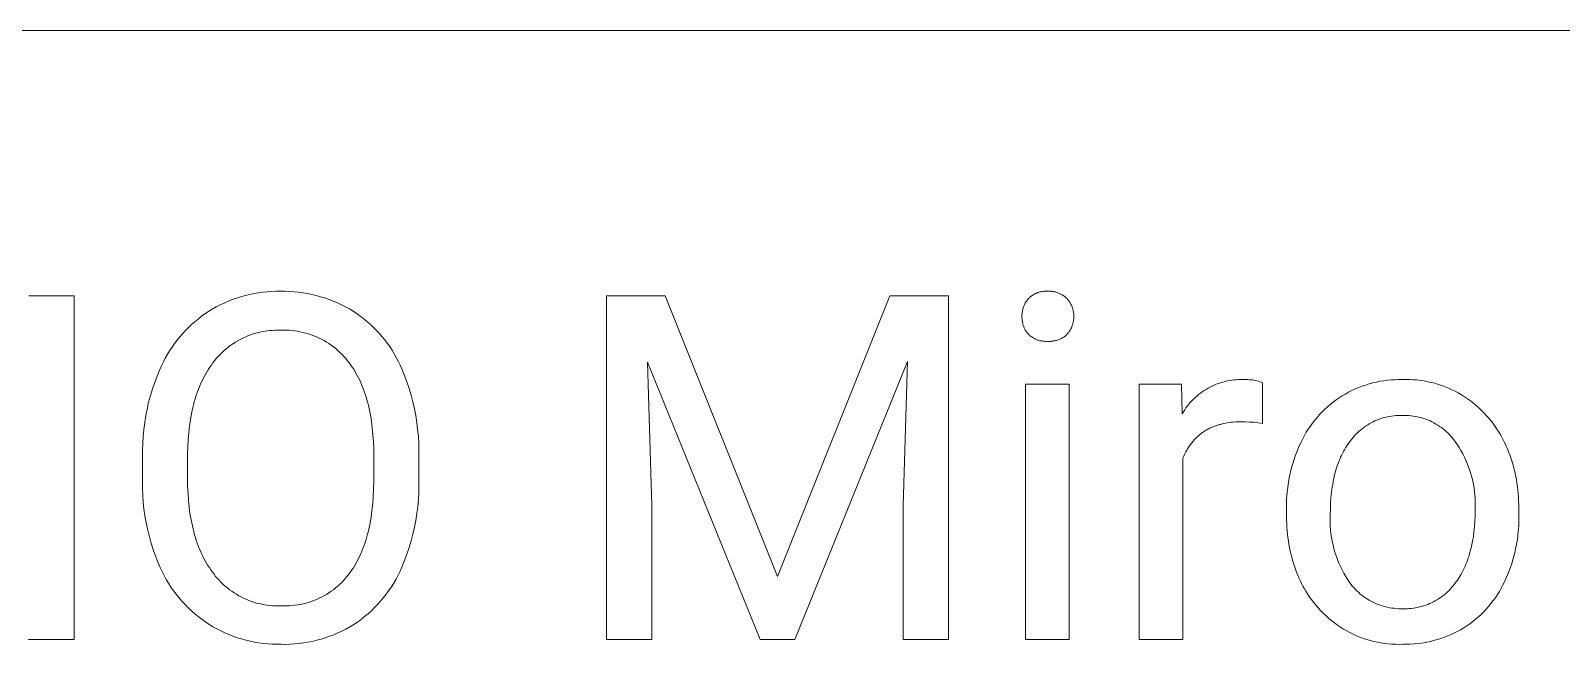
# Model space of a CAD drawing. Header units: millimetres. Extents: x 0 to 4030, y 0 to 2816.
# Drawn here: x 2883.8 to 3053.8, y 382.4 to 450.5 of the extents above; entities that cross this region are included whole.
import ezdxf

# ---------------------------------------------------------------- set-up
doc = ezdxf.new("R2010")
doc.units = ezdxf.units.MM
doc.header["$MEASUREMENT"] = 0
doc.layers.add('Domyślny', color=7, linetype='Continuous', true_color=0x000000)

msp = doc.modelspace()

# ---------------------------------------------------------------- linework, layer by layer
at = {"layer": 'Domyślny', "color": 18, "lineweight": 15, "true_color": 0x000000}
for p, q in [((4026.42, 450.53), (2507.18, 450.53)), ((2910.56, 421.56), (2911.06, 421.58)), ((2911.06, 421.58), (2911.56, 421.58)), ((2911.56, 421.58), (2912.06, 421.58)), ((2912.06, 421.58), (2912.55, 421.56)), ((2996.17, 421.56), (2996.27, 421.57)), ((2996.27, 421.57), (2996.36, 421.58)), ((2996.36, 421.58), (2996.46, 421.59)), ((2996.46, 421.59), (2996.55, 421.59)), ((2996.55, 421.59), (2996.64, 421.59)), ((2996.64, 421.59), (2996.74, 421.58)), ((2996.74, 421.58), (2996.83, 421.59)), ((2996.83, 421.59), (2996.93, 421.59)), ((2996.93, 421.59), (2997.02, 421.59)), ((2997.02, 421.59), (2997.12, 421.58)), ((2997.12, 421.58), (2997.21, 421.57)), ((2997.21, 421.57), (2997.31, 421.56)), ((2883.61, 421.06), (2888.62, 421.06)), ((2888.62, 421.06), (2888.62, 382.89)), ((2904.39, 419.84), (2904.83, 420.07)), ((2904.83, 420.07), (2905.28, 420.28)), ((2905.28, 420.28), (2905.74, 420.48)), ((2905.74, 420.48), (2906.2, 420.66)), ((2906.2, 420.66), (2906.67, 420.83)), ((2906.67, 420.83), (2907.14, 420.98)), ((2907.14, 420.98), (2907.62, 421.11)), ((2907.62, 421.11), (2908.1, 421.23)), ((2908.1, 421.23), (2908.59, 421.33)), ((2908.59, 421.33), (2909.08, 421.41)), ((2909.08, 421.41), (2909.57, 421.48)), ((2909.57, 421.48), (2910.07, 421.53)), ((2910.07, 421.53), (2910.56, 421.56)), ((2912.55, 421.56), (2913.05, 421.53)), ((2913.05, 421.53), (2913.55, 421.48)), ((2913.55, 421.48), (2914.04, 421.41)), ((2914.04, 421.41), (2914.53, 421.33)), ((2914.53, 421.33), (2915.02, 421.23)), ((2915.02, 421.23), (2915.51, 421.12)), ((2915.51, 421.12), (2915.99, 420.98)), ((2915.99, 420.98), (2916.47, 420.84)), ((2916.47, 420.84), (2916.94, 420.67)), ((2916.94, 420.67), (2917.4, 420.49)), ((2917.4, 420.49), (2917.86, 420.3)), ((2917.86, 420.3), (2918.31, 420.09)), ((2918.31, 420.09), (2918.76, 419.86)), ((2947.75, 382.89), (2947.75, 421.06)), ((2947.75, 421.06), (2954.25, 421.06)), ((2954.25, 421.06), (2966.73, 389.92)), ((2966.73, 389.92), (2979.2, 421.06)), ((2979.2, 421.06), (2985.73, 421.06)), ((2985.73, 421.06), (2985.73, 382.89)), ((2994.05, 419.84), (2994.09, 419.93)), ((2994.09, 419.93), (2994.12, 420.02)), ((2994.12, 420.02), (2994.16, 420.11)), ((2994.16, 420.11), (2994.21, 420.2)), ((2994.21, 420.2), (2994.25, 420.29)), ((2994.25, 420.29), (2994.3, 420.37)), ((2994.3, 420.37), (2994.36, 420.45)), ((2994.36, 420.45), (2994.41, 420.53)), ((2994.41, 420.53), (2994.47, 420.61)), ((2994.47, 420.61), (2994.53, 420.69)), ((2994.53, 420.69), (2994.59, 420.77)), ((2994.59, 420.77), (2994.66, 420.83)), ((2994.66, 420.83), (2994.73, 420.9)), ((2994.73, 420.9), (2994.8, 420.96)), ((2994.8, 420.96), (2994.88, 421.02)), ((2994.88, 421.02), (2994.95, 421.07)), ((2994.95, 421.07), (2995.03, 421.13)), ((2995.03, 421.13), (2995.11, 421.18)), ((2995.11, 421.18), (2995.19, 421.23)), ((2995.19, 421.23), (2995.27, 421.27)), ((2995.27, 421.27), (2995.36, 421.32)), ((2995.36, 421.32), (2995.45, 421.36)), ((2995.45, 421.36), (2995.53, 421.39)), ((2995.53, 421.39), (2995.62, 421.43)), ((2995.62, 421.43), (2995.71, 421.46)), ((2995.71, 421.46), (2995.8, 421.48)), ((2995.8, 421.48), (2995.89, 421.51)), ((2995.89, 421.51), (2995.99, 421.53)), ((2995.99, 421.53), (2996.08, 421.55)), ((2996.08, 421.55), (2996.17, 421.56)), ((2997.31, 421.56), (2997.4, 421.55)), ((2997.4, 421.55), (2997.49, 421.53)), ((2997.49, 421.53), (2997.59, 421.51)), ((2997.59, 421.51), (2997.68, 421.48)), ((2997.68, 421.48), (2997.77, 421.45)), ((2997.77, 421.45), (2997.86, 421.42)), ((2997.86, 421.42), (2997.95, 421.39)), ((2997.95, 421.39), (2998.03, 421.35)), ((2998.03, 421.35), (2998.12, 421.31)), ((2998.12, 421.31), (2998.2, 421.27)), ((2998.2, 421.27), (2998.29, 421.23)), ((2998.29, 421.23), (2998.37, 421.18)), ((2998.37, 421.18), (2998.45, 421.13)), ((2998.45, 421.13), (2998.53, 421.07)), ((2998.53, 421.07), (2998.6, 421.02)), ((2998.6, 421.02), (2998.68, 420.96)), ((2998.68, 420.96), (2998.75, 420.9)), ((2998.75, 420.9), (2998.82, 420.83)), ((2998.82, 420.83), (2998.89, 420.77)), ((2998.89, 420.77), (2998.95, 420.69)), ((2998.95, 420.69), (2999.01, 420.61)), ((2999.01, 420.61), (2999.07, 420.54)), ((2999.07, 420.54), (2999.13, 420.46)), ((2999.13, 420.46), (2999.18, 420.37)), ((2999.18, 420.37), (2999.23, 420.29)), ((2999.23, 420.29), (2999.28, 420.2)), ((2999.28, 420.2), (2999.33, 420.11)), ((2999.33, 420.11), (2999.37, 420.03)), ((2999.37, 420.03), (2999.41, 419.94)), ((2999.41, 419.94), (2999.44, 419.84)), ((2901.66, 417.89), (2902.02, 418.2)), ((2902.02, 418.2), (2902.38, 418.5)), ((2902.38, 418.5), (2902.76, 418.8)), ((2902.76, 418.8), (2903.14, 419.07)), ((2903.14, 419.07), (2903.53, 419.34)), ((2903.53, 419.34), (2903.96, 419.6)), ((2903.96, 419.6), (2904.39, 419.84)), ((2918.76, 419.86), (2919.19, 419.62)), ((2919.19, 419.62), (2919.62, 419.37)), ((2919.62, 419.37), (2920.02, 419.1)), ((2920.02, 419.1), (2920.4, 418.83)), ((2920.4, 418.83), (2920.78, 418.54)), ((2920.78, 418.54), (2921.14, 418.24)), ((2921.14, 418.24), (2921.5, 417.93)), ((2993.88, 418.98), (2993.89, 419.07)), ((2993.88, 418.88), (2993.88, 418.98)), ((2993.88, 418.78), (2993.88, 418.88)), ((2993.88, 418.68), (2993.88, 418.78)), ((2993.88, 418.58), (2993.88, 418.68)), ((2993.89, 418.49), (2993.88, 418.58)), ((2993.89, 419.07), (2993.9, 419.17)), ((2993.9, 418.39), (2993.89, 418.49)), ((2993.9, 419.17), (2993.91, 419.27)), ((2993.91, 418.29), (2993.9, 418.39)), ((2993.91, 419.27), (2993.93, 419.37)), ((2993.92, 418.2), (2993.91, 418.29)), ((2993.94, 418.1), (2993.92, 418.2)), ((2993.93, 419.37), (2993.94, 419.46)), ((2993.94, 419.46), (2993.97, 419.56)), ((2993.97, 419.56), (2993.99, 419.65)), ((2993.99, 419.65), (2994.02, 419.75)), ((2994.02, 419.75), (2994.05, 419.84)), ((2999.44, 419.84), (2999.48, 419.75)), ((2999.48, 419.75), (2999.51, 419.66)), ((2999.51, 419.66), (2999.53, 419.56)), ((2999.53, 419.56), (2999.56, 419.47)), ((2999.56, 419.47), (2999.58, 419.37)), ((2999.58, 418.22), (2999.57, 418.13)), ((2999.58, 419.37), (2999.59, 419.27)), ((2999.6, 418.31), (2999.58, 418.22)), ((2999.59, 419.27), (2999.61, 419.17)), ((2999.61, 418.4), (2999.6, 418.31)), ((2999.61, 419.17), (2999.62, 419.08)), ((2999.62, 418.5), (2999.61, 418.4)), ((2999.62, 419.08), (2999.62, 418.98)), ((2999.62, 418.98), (2999.63, 418.88)), ((2999.63, 418.69), (2999.62, 418.59)), ((2999.62, 418.59), (2999.62, 418.5)), ((2999.63, 418.88), (2999.63, 418.78)), ((2999.63, 418.78), (2999.63, 418.69)), ((2900.05, 416.15), (2900.35, 416.52)), ((2900.35, 416.52), (2900.66, 416.87)), ((2900.66, 416.87), (2900.98, 417.22)), ((2900.98, 417.22), (2901.32, 417.56)), ((2901.32, 417.56), (2901.66, 417.89)), ((2907.62, 416.5), (2907.34, 416.37)), ((2907.91, 416.63), (2907.62, 416.5)), ((2908.2, 416.74), (2907.91, 416.63)), ((2908.5, 416.84), (2908.2, 416.74)), ((2908.79, 416.93), (2908.5, 416.84)), ((2909.09, 417.01), (2908.79, 416.93)), ((2909.4, 417.07), (2909.09, 417.01)), ((2909.7, 417.13), (2909.4, 417.07)), ((2910.01, 417.18), (2909.7, 417.13)), ((2910.32, 417.22), (2910.01, 417.18)), ((2910.63, 417.24), (2910.32, 417.22)), ((2910.94, 417.26), (2910.63, 417.24)), ((2911.25, 417.27), (2910.94, 417.26)), ((2911.56, 417.26), (2911.25, 417.27)), ((2911.87, 417.27), (2911.56, 417.26)), ((2912.19, 417.26), (2911.87, 417.27)), ((2912.5, 417.25), (2912.19, 417.26)), ((2912.81, 417.22), (2912.5, 417.25)), ((2913.12, 417.19), (2912.81, 417.22)), ((2913.43, 417.14), (2913.12, 417.19)), ((2913.74, 417.08), (2913.43, 417.14)), ((2914.05, 417.02), (2913.74, 417.08)), ((2914.35, 416.94), (2914.05, 417.02)), ((2914.65, 416.85), (2914.35, 416.94)), ((2914.95, 416.75), (2914.65, 416.85)), ((2915.25, 416.64), (2914.95, 416.75)), ((2915.54, 416.52), (2915.25, 416.64)), ((2915.82, 416.39), (2915.54, 416.52)), ((2921.5, 417.93), (2921.84, 417.61)), ((2921.84, 417.61), (2922.18, 417.27)), ((2922.18, 417.27), (2922.5, 416.93)), ((2922.5, 416.93), (2922.81, 416.57)), ((2922.81, 416.57), (2923.11, 416.2)), ((2993.96, 418.01), (2993.94, 418.1)), ((2993.99, 417.91), (2993.96, 418.01)), ((2994.02, 417.82), (2993.99, 417.91)), ((2994.05, 417.73), (2994.02, 417.82)), ((2994.08, 417.63), (2994.05, 417.73)), ((2994.12, 417.54), (2994.08, 417.63)), ((2994.16, 417.46), (2994.12, 417.54)), ((2994.21, 417.37), (2994.16, 417.46)), ((2994.25, 417.28), (2994.21, 417.37)), ((2994.3, 417.2), (2994.25, 417.28)), ((2994.35, 417.12), (2994.3, 417.2)), ((2994.41, 417.04), (2994.35, 417.12)), ((2994.47, 416.96), (2994.41, 417.04)), ((2994.53, 416.88), (2994.47, 416.96)), ((2994.59, 416.81), (2994.53, 416.88)), ((2994.66, 416.74), (2994.59, 416.81)), ((2994.73, 416.68), (2994.66, 416.74)), ((2994.8, 416.62), (2994.73, 416.68)), ((2994.88, 416.56), (2994.8, 416.62)), ((2994.96, 416.51), (2994.88, 416.56)), ((2995.03, 416.46), (2994.96, 416.51)), ((2998.51, 416.5), (2998.42, 416.45)), ((2998.59, 416.56), (2998.51, 416.5)), ((2998.66, 416.61), (2998.59, 416.56)), ((2998.74, 416.68), (2998.66, 416.61)), ((2998.82, 416.74), (2998.74, 416.68)), ((2998.89, 416.81), (2998.82, 416.74)), ((2998.95, 416.88), (2998.89, 416.81)), ((2999.01, 416.95), (2998.95, 416.88)), ((2999.07, 417.02), (2999.01, 416.95)), ((2999.12, 417.1), (2999.07, 417.02)), ((2999.17, 417.18), (2999.12, 417.1)), ((2999.22, 417.26), (2999.17, 417.18)), ((2999.27, 417.34), (2999.22, 417.26)), ((2999.32, 417.42), (2999.27, 417.34)), ((2999.36, 417.51), (2999.32, 417.42)), ((2999.4, 417.59), (2999.36, 417.51)), ((2999.43, 417.68), (2999.4, 417.59)), ((2999.46, 417.77), (2999.43, 417.68)), ((2999.49, 417.85), (2999.46, 417.77)), ((2999.52, 417.94), (2999.49, 417.85)), ((2999.54, 418.04), (2999.52, 417.94)), ((2999.57, 418.13), (2999.54, 418.04)), ((2898.99, 414.58), (2899.23, 414.98)), ((2899.23, 414.98), (2899.5, 415.38)), ((2899.5, 415.38), (2899.77, 415.77)), ((2899.77, 415.77), (2900.05, 416.15)), ((2905.05, 414.79), (2904.83, 414.57)), ((2905.28, 415), (2905.05, 414.79)), ((2905.52, 415.2), (2905.28, 415)), ((2905.76, 415.4), (2905.52, 415.2)), ((2906.01, 415.58), (2905.76, 415.4)), ((2906.26, 415.76), (2906.01, 415.58)), ((2906.53, 415.93), (2906.26, 415.76)), ((2906.79, 416.09), (2906.53, 415.93)), ((2907.06, 416.23), (2906.79, 416.09)), ((2907.34, 416.37), (2907.06, 416.23)), ((2916.1, 416.25), (2915.82, 416.39)), ((2916.38, 416.1), (2916.1, 416.25)), ((2916.65, 415.94), (2916.38, 416.1)), ((2916.91, 415.77), (2916.65, 415.94)), ((2917.17, 415.59), (2916.91, 415.77)), ((2917.42, 415.41), (2917.17, 415.59)), ((2917.67, 415.21), (2917.42, 415.41)), ((2917.91, 415.01), (2917.67, 415.21)), ((2918.14, 414.8), (2917.91, 415.01)), ((2918.36, 414.58), (2918.14, 414.8)), ((2923.11, 416.2), (2923.39, 415.82)), ((2923.39, 415.82), (2923.67, 415.44)), ((2923.67, 415.44), (2923.93, 415.04)), ((2923.93, 415.04), (2924.17, 414.64)), ((2995.12, 416.41), (2995.03, 416.46)), ((2995.2, 416.36), (2995.12, 416.41)), ((2995.28, 416.32), (2995.2, 416.36)), ((2995.37, 416.28), (2995.28, 416.32)), ((2995.45, 416.24), (2995.37, 416.28)), ((2995.54, 416.2), (2995.45, 416.24)), ((2995.63, 416.17), (2995.54, 416.2)), ((2995.72, 416.14), (2995.63, 416.17)), ((2995.81, 416.12), (2995.72, 416.14)), ((2995.9, 416.09), (2995.81, 416.12)), ((2995.99, 416.07), (2995.9, 416.09)), ((2996.08, 416.06), (2995.99, 416.07)), ((2996.18, 416.04), (2996.08, 416.06)), ((2996.27, 416.03), (2996.18, 416.04)), ((2996.36, 416.03), (2996.27, 416.03)), ((2996.46, 416.02), (2996.36, 416.03)), ((2996.55, 416.02), (2996.46, 416.02)), ((2996.65, 416.02), (2996.55, 416.02)), ((2996.74, 416.03), (2996.65, 416.02)), ((2996.84, 416.02), (2996.74, 416.03)), ((2996.94, 416.02), (2996.84, 416.02)), ((2997.03, 416.02), (2996.94, 416.02)), ((2997.13, 416.03), (2997.03, 416.02)), ((2997.23, 416.04), (2997.13, 416.03)), ((2997.33, 416.05), (2997.23, 416.04)), ((2997.42, 416.06), (2997.33, 416.05)), ((2997.52, 416.08), (2997.42, 416.06)), ((2997.61, 416.1), (2997.52, 416.08)), ((2997.71, 416.13), (2997.61, 416.1)), ((2997.8, 416.16), (2997.71, 416.13)), ((2997.9, 416.19), (2997.8, 416.16)), ((2997.99, 416.22), (2997.9, 416.19)), ((2998.08, 416.26), (2997.99, 416.22)), ((2998.17, 416.3), (2998.08, 416.26)), ((2998.25, 416.35), (2998.17, 416.3)), ((2998.34, 416.4), (2998.25, 416.35)), ((2998.42, 416.45), (2998.34, 416.4)), ((2898.14, 412.88), (2898.33, 413.32)), ((2898.33, 413.32), (2898.53, 413.75)), ((2898.53, 413.75), (2898.75, 414.17)), ((2898.75, 414.17), (2898.99, 414.58)), ((2903.7, 413.16), (2903.54, 412.92)), ((2903.86, 413.39), (2903.7, 413.16)), ((2904.03, 413.62), (2903.86, 413.39)), ((2904.22, 413.87), (2904.03, 413.62)), ((2904.41, 414.11), (2904.22, 413.87)), ((2904.62, 414.34), (2904.41, 414.11)), ((2904.83, 414.57), (2904.62, 414.34)), ((2918.58, 414.35), (2918.36, 414.58)), ((2918.79, 414.11), (2918.58, 414.35)), ((2918.99, 413.87), (2918.79, 414.11)), ((2919.18, 413.62), (2918.99, 413.87)), ((2919.35, 413.39), (2919.18, 413.62)), ((2919.51, 413.16), (2919.35, 413.39)), ((2919.67, 412.92), (2919.51, 413.16)), ((2924.17, 414.64), (2924.4, 414.23)), ((2924.4, 414.23), (2924.62, 413.81)), ((2924.62, 413.81), (2924.83, 413.38)), ((2924.83, 413.38), (2925.02, 412.95)), ((2964.79, 382.89), (2952.29, 413.72)), ((2952.29, 413.72), (2952.79, 397.76)), ((2981.17, 413.8), (2968.64, 382.89)), ((2980.7, 397.76), (2981.17, 413.8)), ((2897.32, 410.73), (2897.57, 411.46)), ((2897.57, 411.46), (2897.84, 412.17)), ((2897.84, 412.17), (2898.14, 412.88)), ((2902.83, 411.64), (2902.7, 411.37)), ((2902.96, 411.91), (2902.83, 411.64)), ((2903.1, 412.17), (2902.96, 411.91)), ((2903.24, 412.43), (2903.1, 412.17)), ((2903.39, 412.68), (2903.24, 412.43)), ((2903.54, 412.92), (2903.39, 412.68)), ((2919.82, 412.67), (2919.67, 412.92)), ((2919.96, 412.42), (2919.82, 412.67)), ((2920.1, 412.16), (2919.96, 412.42)), ((2920.24, 411.89), (2920.1, 412.16)), ((2920.37, 411.62), (2920.24, 411.89)), ((2920.5, 411.34), (2920.37, 411.62)), ((2925.02, 412.95), (2925.31, 412.24)), ((2925.31, 412.24), (2925.58, 411.51)), ((2925.58, 411.51), (2925.82, 410.78)), ((3015.69, 411.34), (3015.94, 411.42)), ((3015.94, 411.42), (3016.18, 411.5)), ((3016.18, 411.5), (3016.43, 411.56)), ((3016.43, 411.56), (3016.67, 411.62)), ((3016.67, 411.62), (3016.92, 411.67)), ((3016.92, 411.67), (3017.18, 411.71)), ((3017.18, 411.71), (3017.43, 411.74)), ((3017.43, 411.74), (3017.68, 411.76)), ((3017.68, 411.76), (3017.94, 411.77)), ((3017.94, 411.77), (3018.19, 411.78)), ((3018.19, 411.78), (3018.45, 411.78)), ((3018.45, 411.78), (3018.61, 411.78)), ((3018.61, 411.78), (3018.78, 411.78)), ((3018.78, 411.78), (3018.95, 411.78)), ((3018.95, 411.78), (3019.12, 411.76)), ((3019.12, 411.76), (3019.29, 411.75)), ((3019.29, 411.75), (3019.46, 411.73)), ((3019.46, 411.73), (3019.62, 411.7)), ((3019.62, 411.7), (3019.79, 411.66)), ((3019.79, 411.66), (3019.95, 411.62)), ((3019.95, 411.62), (3020.12, 411.58)), ((3020.12, 411.58), (3020.28, 411.53)), ((3020.28, 411.53), (3020.44, 411.47)), ((3020.44, 411.47), (3020.59, 411.41)), ((3020.59, 411.41), (3020.59, 406.9)), ((3032.45, 411.29), (3032.84, 411.4)), ((3032.84, 411.4), (3033.25, 411.49)), ((3033.25, 411.49), (3033.65, 411.58)), ((3033.65, 411.58), (3034.06, 411.64)), ((3034.06, 411.64), (3034.47, 411.7)), ((3034.47, 411.7), (3034.88, 411.74)), ((3034.88, 411.74), (3035.29, 411.76)), ((3035.29, 411.76), (3035.7, 411.78)), ((3035.7, 411.78), (3036.12, 411.78)), ((3036.12, 411.78), (3036.52, 411.78)), ((3036.52, 411.78), (3036.92, 411.78)), ((3036.92, 411.78), (3037.33, 411.76)), ((3037.33, 411.76), (3037.73, 411.73)), ((3037.73, 411.73), (3038.13, 411.68)), ((3038.13, 411.68), (3038.53, 411.62)), ((3038.53, 411.62), (3038.93, 411.54)), ((3038.93, 411.54), (3039.33, 411.46)), ((3039.33, 411.46), (3039.72, 411.36)), ((2896.9, 409.25), (2897.1, 409.99)), ((2897.1, 409.99), (2897.32, 410.73)), ((2902.15, 409.92), (2902.05, 409.61)), ((2902.25, 410.22), (2902.15, 409.92)), ((2902.35, 410.51), (2902.25, 410.22)), ((2902.46, 410.8), (2902.35, 410.51)), ((2902.58, 411.09), (2902.46, 410.8)), ((2902.7, 411.37), (2902.58, 411.09)), ((2920.62, 411.05), (2920.5, 411.34)), ((2920.73, 410.76), (2920.62, 411.05)), ((2920.84, 410.46), (2920.73, 410.76)), ((2920.94, 410.16), (2920.84, 410.46)), ((2921.04, 409.85), (2920.94, 410.16)), ((2921.13, 409.53), (2921.04, 409.85)), ((2925.82, 410.78), (2926.04, 410.03)), ((2926.04, 410.03), (2926.24, 409.29)), ((2994.28, 382.89), (2994.28, 411.25)), ((2994.28, 411.25), (2999.13, 411.25)), ((2999.13, 411.25), (2999.13, 382.89)), ((3006.89, 382.89), (3006.89, 411.25)), ((3006.89, 411.25), (3011.6, 411.25)), ((3011.6, 411.25), (3011.68, 407.98)), ((3012.92, 409.59), (3013.1, 409.77)), ((3013.1, 409.77), (3013.29, 409.94)), ((3013.29, 409.94), (3013.48, 410.1)), ((3013.48, 410.1), (3013.69, 410.26)), ((3013.69, 410.26), (3013.89, 410.41)), ((3013.89, 410.41), (3014.1, 410.55)), ((3014.1, 410.55), (3014.32, 410.69)), ((3014.32, 410.69), (3014.54, 410.81)), ((3014.54, 410.81), (3014.76, 410.94)), ((3014.76, 410.94), (3014.99, 411.05)), ((3014.99, 411.05), (3015.22, 411.15)), ((3015.22, 411.15), (3015.46, 411.25)), ((3015.46, 411.25), (3015.69, 411.34)), ((3028.75, 409.51), (3029.09, 409.74)), ((3029.09, 409.74), (3029.43, 409.97)), ((3029.43, 409.97), (3029.79, 410.17)), ((3029.79, 410.17), (3030.15, 410.37)), ((3030.15, 410.37), (3030.52, 410.56)), ((3030.52, 410.56), (3030.89, 410.73)), ((3030.89, 410.73), (3031.28, 410.89)), ((3031.28, 410.89), (3031.66, 411.04)), ((3031.66, 411.04), (3032.05, 411.17)), ((3032.05, 411.17), (3032.45, 411.29)), ((3039.72, 411.36), (3040.11, 411.24)), ((3040.11, 411.24), (3040.49, 411.11)), ((3040.49, 411.11), (3040.87, 410.97)), ((3040.87, 410.97), (3041.24, 410.82)), ((3041.24, 410.82), (3041.61, 410.65)), ((3041.61, 410.65), (3041.97, 410.48)), ((3041.97, 410.48), (3042.33, 410.29)), ((3042.33, 410.29), (3042.68, 410.08)), ((3042.68, 410.08), (3043.03, 409.87)), ((3043.03, 409.87), (3043.36, 409.64)), ((2896.58, 407.75), (2896.73, 408.5)), ((2896.73, 408.5), (2896.9, 409.25)), ((2901.65, 407.99), (2901.53, 407.31)), ((2901.72, 408.33), (2901.65, 407.99)), ((2901.8, 408.66), (2901.72, 408.33)), ((2901.88, 408.98), (2901.8, 408.66)), ((2901.96, 409.3), (2901.88, 408.98)), ((2902.05, 409.61), (2901.96, 409.3)), ((2921.22, 409.21), (2921.13, 409.53)), ((2921.3, 408.88), (2921.22, 409.21)), ((2921.38, 408.55), (2921.3, 408.88)), ((2921.45, 408.2), (2921.38, 408.55)), ((2921.52, 407.86), (2921.45, 408.2)), ((2926.24, 409.29), (2926.41, 408.53)), ((2926.41, 408.53), (2926.56, 407.77)), ((3011.68, 407.98), (3011.81, 408.2)), ((3011.81, 408.2), (3011.95, 408.41)), ((3011.95, 408.41), (3012.09, 408.62)), ((3012.09, 408.62), (3012.24, 408.83)), ((3012.24, 408.83), (3012.4, 409.03)), ((3012.4, 409.03), (3012.57, 409.22)), ((3012.57, 409.22), (3012.74, 409.41)), ((3012.74, 409.41), (3012.92, 409.59)), ((3026.92, 407.88), (3027.2, 408.18)), ((3027.2, 408.18), (3027.49, 408.46)), ((3027.49, 408.46), (3027.8, 408.74)), ((3027.8, 408.74), (3028.11, 409.01)), ((3028.11, 409.01), (3028.43, 409.26)), ((3028.43, 409.26), (3028.75, 409.51)), ((3043.36, 409.64), (3043.69, 409.41)), ((3043.69, 409.41), (3044.01, 409.16)), ((3044.01, 409.16), (3044.32, 408.9)), ((3044.32, 408.9), (3044.62, 408.63)), ((3044.62, 408.63), (3044.91, 408.35)), ((3044.91, 408.35), (3045.2, 408.06)), ((3045.2, 408.06), (3045.47, 407.76)), ((2896.36, 406.22), (2896.46, 406.99)), ((2896.46, 406.99), (2896.58, 407.75)), ((2901.43, 406.6), (2901.35, 405.87)), ((2901.53, 407.31), (2901.43, 406.6)), ((2921.64, 407.14), (2921.52, 407.86)), ((2921.73, 406.41), (2921.64, 407.14)), ((2921.81, 405.64), (2921.73, 406.41)), ((2926.56, 407.77), (2926.68, 407.01)), ((2926.68, 407.01), (2926.77, 406.24)), ((3014.62, 406.31), (3014.51, 406.26)), ((3014.72, 406.37), (3014.62, 406.31)), ((3014.83, 406.42), (3014.72, 406.37)), ((3014.94, 406.47), (3014.83, 406.42)), ((3015.06, 406.52), (3014.94, 406.47)), ((3015.17, 406.57), (3015.06, 406.52)), ((3015.29, 406.61), (3015.17, 406.57)), ((3015.4, 406.65), (3015.29, 406.61)), ((3015.52, 406.69), (3015.4, 406.65)), ((3015.64, 406.73), (3015.52, 406.69)), ((3015.76, 406.77), (3015.64, 406.73)), ((3015.89, 406.8), (3015.76, 406.77)), ((3016.01, 406.84), (3015.89, 406.8)), ((3016.14, 406.87), (3016.01, 406.84)), ((3016.26, 406.9), (3016.14, 406.87)), ((3016.52, 406.95), (3016.26, 406.9)), ((3016.79, 406.99), (3016.52, 406.95)), ((3017.06, 407.03), (3016.79, 406.99)), ((3017.34, 407.06), (3017.06, 407.03)), ((3017.62, 407.08), (3017.34, 407.06)), ((3017.91, 407.09), (3017.62, 407.08)), ((3018.2, 407.09), (3017.91, 407.09)), ((3018.68, 407.09), (3018.2, 407.09)), ((3019.16, 407.06), (3018.68, 407.09)), ((3019.64, 407.03), (3019.16, 407.06)), ((3020.12, 406.97), (3019.64, 407.03)), ((3020.59, 406.9), (3020.12, 406.97)), ((3025.67, 406.27), (3025.9, 406.61)), ((3025.9, 406.61), (3026.14, 406.94)), ((3026.14, 406.94), (3026.39, 407.26)), ((3026.39, 407.26), (3026.65, 407.57)), ((3026.65, 407.57), (3026.92, 407.88)), ((3031.65, 406.31), (3031.46, 406.16)), ((3031.84, 406.46), (3031.65, 406.31)), ((3032.04, 406.59), (3031.84, 406.46)), ((3032.24, 406.73), (3032.04, 406.59)), ((3032.44, 406.85), (3032.24, 406.73)), ((3032.65, 406.97), (3032.44, 406.85)), ((3032.86, 407.08), (3032.65, 406.97)), ((3033.08, 407.18), (3032.86, 407.08)), ((3033.3, 407.27), (3033.08, 407.18)), ((3033.53, 407.36), (3033.3, 407.27)), ((3033.75, 407.44), (3033.53, 407.36)), ((3033.98, 407.51), (3033.75, 407.44)), ((3034.21, 407.58), (3033.98, 407.51)), ((3034.45, 407.63), (3034.21, 407.58)), ((3034.68, 407.68), (3034.45, 407.63)), ((3034.92, 407.72), (3034.68, 407.68)), ((3035.16, 407.75), (3034.92, 407.72)), ((3035.4, 407.77), (3035.16, 407.75)), ((3035.64, 407.79), (3035.4, 407.77)), ((3035.88, 407.79), (3035.64, 407.79)), ((3036.12, 407.79), (3035.88, 407.79)), ((3036.36, 407.79), (3036.12, 407.79)), ((3036.6, 407.79), (3036.36, 407.79)), ((3036.84, 407.77), (3036.6, 407.79)), ((3037.09, 407.75), (3036.84, 407.77)), ((3037.33, 407.72), (3037.09, 407.75)), ((3037.57, 407.68), (3037.33, 407.72)), ((3037.81, 407.63), (3037.57, 407.68)), ((3038.04, 407.58), (3037.81, 407.63)), ((3038.28, 407.51), (3038.04, 407.58)), ((3038.51, 407.44), (3038.28, 407.51)), ((3038.74, 407.36), (3038.51, 407.44)), ((3038.97, 407.27), (3038.74, 407.36)), ((3039.19, 407.18), (3038.97, 407.27)), ((3039.41, 407.07), (3039.19, 407.18)), ((3039.63, 406.96), (3039.41, 407.07)), ((3039.84, 406.84), (3039.63, 406.96)), ((3040.04, 406.72), (3039.84, 406.84)), ((3040.25, 406.58), (3040.04, 406.72)), ((3040.45, 406.44), (3040.25, 406.58)), ((3040.64, 406.29), (3040.45, 406.44)), ((3040.83, 406.14), (3040.64, 406.29)), ((3045.47, 407.76), (3045.69, 407.51)), ((3045.69, 407.51), (3045.9, 407.25)), ((3045.9, 407.25), (3046.11, 406.99)), ((3046.11, 406.99), (3046.31, 406.72)), ((3046.31, 406.72), (3046.5, 406.45)), ((3046.5, 406.45), (3046.69, 406.17)), ((2896.21, 403.92), (2896.24, 404.69)), ((2896.24, 404.69), (2896.28, 405.46)), ((2896.28, 405.46), (2896.36, 406.22)), ((2901.29, 405.11), (2901.24, 404.34)), ((2901.35, 405.87), (2901.29, 405.11)), ((2921.86, 404.86), (2921.81, 405.64)), ((2921.89, 404.04), (2921.86, 404.86)), ((2926.77, 406.24), (2926.85, 405.47)), ((2926.85, 405.47), (2926.89, 404.7)), ((2926.89, 404.7), (2926.91, 403.93)), ((3012.62, 404.61), (3012.55, 404.51)), ((3012.7, 404.71), (3012.62, 404.61)), ((3012.77, 404.8), (3012.7, 404.71)), ((3012.85, 404.9), (3012.77, 404.8)), ((3012.93, 404.99), (3012.85, 404.9)), ((3013.01, 405.08), (3012.93, 404.99)), ((3013.09, 405.17), (3013.01, 405.08)), ((3013.18, 405.26), (3013.09, 405.17)), ((3013.26, 405.34), (3013.18, 405.26)), ((3013.35, 405.42), (3013.26, 405.34)), ((3013.44, 405.5), (3013.35, 405.42)), ((3013.53, 405.58), (3013.44, 405.5)), ((3013.62, 405.66), (3013.53, 405.58)), ((3013.71, 405.73), (3013.62, 405.66)), ((3013.81, 405.81), (3013.71, 405.73)), ((3013.9, 405.88), (3013.81, 405.81)), ((3014, 405.94), (3013.9, 405.88)), ((3014.1, 406.01), (3014, 405.94)), ((3014.2, 406.08), (3014.1, 406.01)), ((3014.3, 406.14), (3014.2, 406.08)), ((3014.41, 406.2), (3014.3, 406.14)), ((3014.51, 406.26), (3014.41, 406.2)), ((3024.64, 404.34), (3024.87, 404.84)), ((3024.87, 404.84), (3025.05, 405.21)), ((3025.05, 405.21), (3025.24, 405.57)), ((3025.24, 405.57), (3025.45, 405.92)), ((3025.45, 405.92), (3025.67, 406.27)), ((3030.05, 404.57), (3029.93, 404.38)), ((3030.18, 404.75), (3030.05, 404.57)), ((3030.32, 404.93), (3030.18, 404.75)), ((3030.46, 405.12), (3030.32, 404.93)), ((3030.61, 405.31), (3030.46, 405.12)), ((3030.77, 405.49), (3030.61, 405.31)), ((3030.93, 405.67), (3030.77, 405.49)), ((3031.1, 405.84), (3030.93, 405.67)), ((3031.28, 406), (3031.1, 405.84)), ((3031.46, 406.16), (3031.28, 406)), ((3041.01, 405.98), (3040.83, 406.14)), ((3041.19, 405.81), (3041.01, 405.98)), ((3041.36, 405.64), (3041.19, 405.81)), ((3041.52, 405.46), (3041.36, 405.64)), ((3041.68, 405.28), (3041.52, 405.46)), ((3041.83, 405.09), (3041.68, 405.28)), ((3041.98, 404.89), (3041.83, 405.09)), ((3042.21, 404.56), (3041.98, 404.89)), ((3046.69, 406.17), (3046.87, 405.88)), ((3046.87, 405.88), (3047.04, 405.6)), ((3047.04, 405.6), (3047.2, 405.3)), ((3047.2, 405.3), (3047.36, 405)), ((3047.36, 405), (3047.51, 404.7)), ((3047.51, 404.7), (3047.66, 404.39)), ((2896.22, 403.15), (2896.21, 403.92)), ((2896.22, 400.4), (2896.22, 403.15)), ((2901.24, 404.34), (2901.22, 403.54)), ((2901.22, 403.54), (2901.22, 400.74)), ((2921.91, 403.21), (2921.89, 404.04)), ((2921.91, 400.38), (2921.91, 403.21)), ((2926.91, 403.93), (2926.91, 403.15)), ((2926.91, 403.15), (2926.91, 400.74)), ((3011.84, 403.28), (3011.74, 403.03)), ((3011.74, 403.03), (3011.74, 382.89)), ((3011.96, 403.52), (3011.84, 403.28)), ((3012.08, 403.75), (3011.96, 403.52)), ((3012.14, 403.87), (3012.08, 403.75)), ((3012.21, 403.98), (3012.14, 403.87)), ((3012.27, 404.09), (3012.21, 403.98)), ((3012.34, 404.2), (3012.27, 404.09)), ((3012.41, 404.3), (3012.34, 404.2)), ((3012.48, 404.41), (3012.41, 404.3)), ((3012.55, 404.51), (3012.48, 404.41)), ((3024.05, 402.78), (3024.23, 403.31)), ((3024.23, 403.31), (3024.43, 403.82)), ((3024.43, 403.82), (3024.64, 404.34)), ((3029.16, 402.91), (3029.07, 402.69)), ((3029.26, 403.14), (3029.16, 402.91)), ((3029.36, 403.36), (3029.26, 403.14)), ((3029.46, 403.57), (3029.36, 403.36)), ((3029.57, 403.78), (3029.46, 403.57)), ((3029.69, 403.98), (3029.57, 403.78)), ((3029.8, 404.18), (3029.69, 403.98)), ((3029.93, 404.38), (3029.8, 404.18)), ((3042.42, 404.22), (3042.21, 404.56)), ((3042.63, 403.88), (3042.42, 404.22)), ((3042.82, 403.53), (3042.63, 403.88)), ((3043.01, 403.17), (3042.82, 403.53)), ((3043.17, 402.81), (3043.01, 403.17)), ((3047.66, 404.39), (3047.79, 404.07)), ((3047.79, 404.07), (3047.92, 403.75)), ((3047.92, 403.75), (3048.05, 403.42)), ((3048.05, 403.42), (3048.16, 403.09)), ((3048.16, 403.09), (3048.27, 402.76)), ((3023.52, 400.64), (3023.62, 401.18)), ((3023.62, 401.18), (3023.75, 401.72)), ((3023.75, 401.72), (3023.89, 402.25)), ((3023.89, 402.25), (3024.05, 402.78)), ((3028.6, 401.21), (3028.54, 400.95)), ((3028.67, 401.47), (3028.6, 401.21)), ((3028.74, 401.72), (3028.67, 401.47)), ((3028.82, 401.97), (3028.74, 401.72)), ((3028.89, 402.21), (3028.82, 401.97)), ((3028.98, 402.45), (3028.89, 402.21)), ((3029.07, 402.69), (3028.98, 402.45)), ((3043.33, 402.44), (3043.17, 402.81)), ((3043.48, 402.06), (3043.33, 402.44)), ((3043.61, 401.68), (3043.48, 402.06)), ((3043.73, 401.3), (3043.61, 401.68)), ((3043.84, 400.92), (3043.73, 401.3)), ((3048.27, 402.76), (3048.38, 402.42)), ((3048.38, 402.42), (3048.47, 402.07)), ((3048.47, 402.07), (3048.56, 401.72)), ((3048.56, 401.72), (3048.64, 401.36)), ((3048.64, 401.36), (3048.71, 401)), ((2896.22, 399.65), (2896.22, 400.4)), ((2896.25, 398.9), (2896.22, 399.65)), ((2901.22, 400.74), (2901.23, 399.93)), ((2901.23, 399.93), (2901.27, 399.14)), ((2921.84, 398.77), (2921.88, 399.56)), ((2921.88, 399.56), (2921.91, 400.38)), ((2926.92, 399.97), (2926.89, 399.19)), ((2926.91, 400.74), (2926.92, 399.97)), ((3023.3, 398.99), (3023.35, 399.54)), ((3023.35, 399.54), (3023.43, 400.09)), ((3023.43, 400.09), (3023.52, 400.64)), ((3028.33, 399.85), (3028.26, 399.27)), ((3028.38, 400.13), (3028.33, 399.85)), ((3028.43, 400.41), (3028.38, 400.13)), ((3028.48, 400.68), (3028.43, 400.41)), ((3028.54, 400.95), (3028.48, 400.68)), ((3043.93, 400.52), (3043.84, 400.92)), ((3044.01, 400.13), (3043.93, 400.52)), ((3044.08, 399.74), (3044.01, 400.13)), ((3044.13, 399.34), (3044.08, 399.74)), ((3048.71, 401), (3048.78, 400.63)), ((3048.78, 400.63), (3048.84, 400.26)), ((3048.84, 400.26), (3048.89, 399.88)), ((3048.89, 399.88), (3048.94, 399.5)), ((3048.94, 399.5), (3048.98, 399.11)), ((2896.3, 398.15), (2896.25, 398.9)), ((2896.38, 397.4), (2896.3, 398.15)), ((2901.27, 399.14), (2901.32, 398.37)), ((2901.32, 398.37), (2901.4, 397.63)), ((2921.7, 397.25), (2921.78, 398)), ((2921.78, 398), (2921.84, 398.77)), ((2926.85, 398.42), (2926.78, 397.65)), ((2926.89, 399.19), (2926.85, 398.42)), ((3023.24, 397.89), (3023.26, 398.44)), ((3023.25, 397.34), (3023.24, 397.89)), ((3023.26, 398.44), (3023.3, 398.99)), ((3028.15, 398.05), (3028.13, 397.42)), ((3028.19, 398.67), (3028.15, 398.05)), ((3028.26, 399.27), (3028.19, 398.67)), ((3044.18, 398.94), (3044.13, 399.34)), ((3044.2, 398.54), (3044.18, 398.94)), ((3044.22, 398.14), (3044.2, 398.54)), ((3044.22, 397.74), (3044.22, 398.14)), ((3048.98, 399.11), (3049.01, 398.72)), ((3049.01, 398.72), (3049.03, 398.32)), ((3049.03, 398.32), (3049.05, 397.92)), ((3049.05, 397.92), (3049.07, 397.09)), ((2896.48, 396.66), (2896.38, 397.4)), ((2896.61, 395.91), (2896.48, 396.66)), ((2901.4, 397.63), (2901.49, 396.9)), ((2901.49, 396.9), (2901.55, 396.55)), ((2901.55, 396.55), (2901.61, 396.2)), ((2901.61, 396.2), (2901.68, 395.86)), ((2921.48, 395.84), (2921.6, 396.53)), ((2921.6, 396.53), (2921.7, 397.25)), ((2926.56, 396.13), (2926.41, 395.37)), ((2926.68, 396.89), (2926.56, 396.13)), ((2926.78, 397.65), (2926.68, 396.89)), ((2952.79, 397.76), (2952.79, 382.89)), ((2980.7, 382.89), (2980.7, 397.76)), ((3023.25, 397), (3023.25, 397.34)), ((3023.26, 396.18), (3023.25, 397)), ((3023.28, 395.78), (3023.26, 396.18)), ((3028.12, 396.76), (3028.1, 396.34)), ((3028.1, 396.34), (3028.1, 395.92)), ((3028.13, 397.42), (3028.12, 396.76)), ((3044.13, 395.46), (3044.17, 396.07)), ((3044.17, 396.07), (3044.2, 396.69)), ((3044.2, 396.69), (3044.21, 397.34)), ((3044.21, 397.34), (3044.22, 397.74)), ((3049.07, 396.21), (3049.05, 395.66)), ((3049.07, 397.09), (3049.07, 396.76)), ((3049.07, 396.76), (3049.07, 396.21)), ((2896.76, 395.18), (2896.61, 395.91)), ((2896.94, 394.45), (2896.76, 395.18)), ((2897.14, 393.72), (2896.94, 394.45)), ((2901.68, 395.86), (2901.75, 395.52)), ((2901.75, 395.52), (2901.83, 395.19)), ((2901.83, 395.19), (2901.91, 394.87)), ((2901.91, 394.87), (2902, 394.55)), ((2902, 394.55), (2902.09, 394.23)), ((2921.09, 394.2), (2921.18, 394.51)), ((2921.18, 394.51), (2921.26, 394.83)), ((2921.26, 394.83), (2921.34, 395.16)), ((2921.34, 395.16), (2921.41, 395.5)), ((2921.41, 395.5), (2921.48, 395.84)), ((2926.24, 394.61), (2926.04, 393.87)), ((2926.41, 395.37), (2926.24, 394.61)), ((3023.3, 395.39), (3023.28, 395.78)), ((3023.33, 395), (3023.3, 395.39)), ((3023.37, 394.61), (3023.33, 395)), ((3023.41, 394.23), (3023.37, 394.61)), ((3028.1, 395.92), (3028.12, 395.49)), ((3028.12, 395.49), (3028.15, 395.07)), ((3028.15, 395.07), (3028.19, 394.65)), ((3028.19, 394.65), (3028.25, 394.24)), ((3044, 394.31), (3044.07, 394.88)), ((3044.07, 394.88), (3044.13, 395.46)), ((3048.96, 394.57), (3048.89, 394.03)), ((3049.01, 395.12), (3048.96, 394.57)), ((3049.05, 395.66), (3049.01, 395.12)), ((2897.36, 393), (2897.14, 393.72)), ((2897.61, 392.29), (2897.36, 393)), ((2902.09, 394.23), (2902.19, 393.92)), ((2902.19, 393.92), (2902.3, 393.62)), ((2902.3, 393.62), (2902.41, 393.32)), ((2902.41, 393.32), (2902.52, 393.03)), ((2902.52, 393.03), (2902.64, 392.74)), ((2902.64, 392.74), (2902.77, 392.46)), ((2920.45, 392.43), (2920.57, 392.71)), ((2920.57, 392.71), (2920.69, 393)), ((2920.69, 393), (2920.79, 393.29)), ((2920.79, 393.29), (2920.9, 393.58)), ((2920.9, 393.58), (2921, 393.89)), ((2921, 393.89), (2921.09, 394.2)), ((2925.82, 393.13), (2925.58, 392.39)), ((2926.04, 393.87), (2925.82, 393.13)), ((3023.47, 393.86), (3023.41, 394.23)), ((3023.53, 393.49), (3023.47, 393.86)), ((3023.59, 393.12), (3023.53, 393.49)), ((3023.66, 392.76), (3023.59, 393.12)), ((3023.74, 392.41), (3023.66, 392.76)), ((3028.25, 394.24), (3028.33, 393.82)), ((3028.33, 393.82), (3028.42, 393.41)), ((3028.42, 393.41), (3028.52, 393)), ((3028.52, 393), (3028.63, 392.59)), ((3043.59, 392.45), (3043.66, 392.7)), ((3043.66, 392.7), (3043.73, 392.96)), ((3043.73, 392.96), (3043.79, 393.22)), ((3043.79, 393.22), (3043.85, 393.48)), ((3043.85, 393.48), (3043.9, 393.75)), ((3043.9, 393.75), (3043.95, 394.03)), ((3043.95, 394.03), (3044, 394.31)), ((3048.69, 392.95), (3048.57, 392.42)), ((3048.8, 393.49), (3048.69, 392.95)), ((3048.89, 394.03), (3048.8, 393.49)), ((2897.88, 391.59), (2897.61, 392.29)), ((2898.18, 390.9), (2897.88, 391.59)), ((2902.77, 392.46), (2902.9, 392.18)), ((2902.9, 392.18), (2903.04, 391.91)), ((2903.04, 391.91), (2903.18, 391.65)), ((2903.18, 391.65), (2903.33, 391.39)), ((2903.33, 391.39), (2903.48, 391.14)), ((2903.48, 391.14), (2903.64, 390.89)), ((2919.63, 390.88), (2919.78, 391.12)), ((2919.78, 391.12), (2919.93, 391.37)), ((2919.93, 391.37), (2920.07, 391.63)), ((2920.07, 391.63), (2920.2, 391.89)), ((2920.2, 391.89), (2920.33, 392.16)), ((2920.33, 392.16), (2920.45, 392.43)), ((2925.31, 391.67), (2925.02, 390.95)), ((2925.58, 392.39), (2925.31, 391.67)), ((3023.83, 392.06), (3023.74, 392.41)), ((3023.92, 391.71), (3023.83, 392.06)), ((3024.03, 391.37), (3023.92, 391.71)), ((3024.13, 391.04), (3024.03, 391.37)), ((3024.25, 390.71), (3024.13, 391.04)), ((3028.63, 392.59), (3028.76, 392.19)), ((3028.76, 392.19), (3028.91, 391.79)), ((3028.91, 391.79), (3029.07, 391.4)), ((3029.07, 391.4), (3029.24, 391.02)), ((3029.24, 391.02), (3029.42, 390.64)), ((3042.99, 390.82), (3043.09, 391.04)), ((3043.09, 391.04), (3043.18, 391.26)), ((3043.18, 391.26), (3043.27, 391.49)), ((3043.27, 391.49), (3043.36, 391.72)), ((3043.36, 391.72), (3043.44, 391.96)), ((3043.44, 391.96), (3043.52, 392.2)), ((3043.52, 392.2), (3043.59, 392.45)), ((3048.26, 391.36), (3048.09, 390.84)), ((3048.42, 391.89), (3048.26, 391.36)), ((3048.57, 392.42), (3048.42, 391.89)), ((2898.39, 390.45), (2898.18, 390.9)), ((2898.62, 390.01), (2898.39, 390.45)), ((2898.86, 389.57), (2898.62, 390.01)), ((2899.11, 389.15), (2898.86, 389.57)), ((2903.64, 390.89), (2903.81, 390.64)), ((2903.81, 390.64), (2903.98, 390.4)), ((2903.98, 390.4), (2904.16, 390.16)), ((2904.16, 390.16), (2904.34, 389.92)), ((2904.34, 389.92), (2904.54, 389.69)), ((2904.54, 389.69), (2904.75, 389.46)), ((2904.75, 389.46), (2904.96, 389.24)), ((2918.34, 389.25), (2918.56, 389.48)), ((2918.56, 389.48), (2918.76, 389.71)), ((2918.76, 389.71), (2918.96, 389.95)), ((2918.96, 389.95), (2919.15, 390.19)), ((2919.15, 390.19), (2919.32, 390.41)), ((2919.32, 390.41), (2919.48, 390.65)), ((2919.48, 390.65), (2919.63, 390.88)), ((2924.37, 389.62), (2924.12, 389.18)), ((2924.6, 390.05), (2924.37, 389.62)), ((2924.82, 390.5), (2924.6, 390.05)), ((2925.02, 390.95), (2924.82, 390.5)), ((3024.37, 390.39), (3024.25, 390.71)), ((3024.5, 390.07), (3024.37, 390.39)), ((3024.63, 389.75), (3024.5, 390.07)), ((3024.77, 389.45), (3024.63, 389.75)), ((3024.92, 389.14), (3024.77, 389.45)), ((3029.42, 390.64), (3029.62, 390.26)), ((3029.62, 390.26), (3029.83, 389.9)), ((3029.83, 389.9), (3030.06, 389.54)), ((3030.06, 389.54), (3030.29, 389.19)), ((3042.03, 389.22), (3042.17, 389.4)), ((3042.17, 389.4), (3042.3, 389.59)), ((3042.3, 389.59), (3042.42, 389.78)), ((3042.42, 389.78), (3042.54, 389.98)), ((3042.54, 389.98), (3042.66, 390.18)), ((3042.66, 390.18), (3042.77, 390.39)), ((3042.77, 390.39), (3042.88, 390.6)), ((3042.88, 390.6), (3042.99, 390.82)), ((3047.46, 389.32), (3047.28, 388.96)), ((3047.68, 389.82), (3047.46, 389.32)), ((3047.89, 390.33), (3047.68, 389.82)), ((3048.09, 390.84), (3047.89, 390.33)), ((2899.38, 388.73), (2899.11, 389.15)), ((2899.67, 388.32), (2899.38, 388.73)), ((2899.97, 387.93), (2899.67, 388.32)), ((2900.28, 387.54), (2899.97, 387.93)), ((2904.96, 389.24), (2905.18, 389.03)), ((2905.18, 389.03), (2905.41, 388.82)), ((2905.41, 388.82), (2905.64, 388.63)), ((2905.64, 388.63), (2905.88, 388.44)), ((2905.88, 388.44), (2906.13, 388.26)), ((2906.13, 388.26), (2906.38, 388.09)), ((2906.38, 388.09), (2906.64, 387.93)), ((2906.64, 387.93), (2906.9, 387.77)), ((2906.9, 387.77), (2907.17, 387.63)), ((2907.17, 387.63), (2907.45, 387.49)), ((2915.82, 387.48), (2916.1, 387.62)), ((2916.1, 387.62), (2916.37, 387.76)), ((2916.37, 387.76), (2916.64, 387.92)), ((2916.64, 387.92), (2916.9, 388.08)), ((2916.9, 388.08), (2917.16, 388.26)), ((2917.16, 388.26), (2917.41, 388.44)), ((2917.41, 388.44), (2917.65, 388.63)), ((2917.65, 388.63), (2917.89, 388.83)), ((2917.89, 388.83), (2918.12, 389.04)), ((2918.12, 389.04), (2918.34, 389.25)), ((2923.29, 387.95), (2922.98, 387.56)), ((2923.58, 388.35), (2923.29, 387.95)), ((2923.85, 388.76), (2923.58, 388.35)), ((2924.12, 389.18), (2923.85, 388.76)), ((3025.08, 388.84), (3024.92, 389.14)), ((3025.24, 388.55), (3025.08, 388.84)), ((3025.41, 388.26), (3025.24, 388.55)), ((3025.59, 387.98), (3025.41, 388.26)), ((3025.78, 387.7), (3025.59, 387.98)), ((3025.97, 387.43), (3025.78, 387.7)), ((3030.29, 389.19), (3030.44, 389)), ((3030.44, 389), (3030.59, 388.81)), ((3030.59, 388.81), (3030.75, 388.63)), ((3030.75, 388.63), (3030.92, 388.45)), ((3030.92, 388.45), (3031.09, 388.28)), ((3031.09, 388.28), (3031.27, 388.11)), ((3031.27, 388.11), (3031.45, 387.96)), ((3031.45, 387.96), (3031.64, 387.8)), ((3031.64, 387.8), (3031.84, 387.66)), ((3031.84, 387.66), (3032.04, 387.52)), ((3040.18, 387.45), (3040.37, 387.58)), ((3040.37, 387.58), (3040.56, 387.72)), ((3040.56, 387.72), (3040.75, 387.86)), ((3040.75, 387.86), (3040.93, 388.01)), ((3040.93, 388.01), (3041.1, 388.17)), ((3041.1, 388.17), (3041.27, 388.33)), ((3041.27, 388.33), (3041.44, 388.49)), ((3041.44, 388.49), (3041.59, 388.67)), ((3041.59, 388.67), (3041.75, 388.85)), ((3041.75, 388.85), (3041.89, 389.03)), ((3041.89, 389.03), (3042.03, 389.22)), ((3046.67, 387.89), (3046.45, 387.55)), ((3046.89, 388.24), (3046.67, 387.89)), ((3047.09, 388.6), (3046.89, 388.24)), ((3047.28, 388.96), (3047.09, 388.6)), ((2900.6, 387.16), (2900.28, 387.54)), ((2900.94, 386.79), (2900.6, 387.16)), ((2901.29, 386.44), (2900.94, 386.79)), ((2901.65, 386.1), (2901.29, 386.44)), ((2902.02, 385.77), (2901.65, 386.1)), ((2907.45, 387.49), (2907.73, 387.37)), ((2907.73, 387.37), (2908.01, 387.25)), ((2908.01, 387.25), (2908.3, 387.14)), ((2908.3, 387.14), (2908.58, 387.05)), ((2908.58, 387.05), (2908.88, 386.96)), ((2908.88, 386.96), (2909.17, 386.89)), ((2909.17, 386.89), (2909.47, 386.82)), ((2909.47, 386.82), (2909.77, 386.76)), ((2909.77, 386.76), (2910.07, 386.72)), ((2910.07, 386.72), (2910.38, 386.68)), ((2910.38, 386.68), (2910.68, 386.66)), ((2910.68, 386.66), (2910.99, 386.64)), ((2910.99, 386.64), (2911.29, 386.64)), ((2911.29, 386.64), (2911.6, 386.65)), ((2911.6, 386.65), (2911.91, 386.64)), ((2911.91, 386.64), (2912.22, 386.64)), ((2912.22, 386.64), (2912.53, 386.65)), ((2912.53, 386.65), (2912.84, 386.67)), ((2912.84, 386.67), (2913.15, 386.71)), ((2913.15, 386.71), (2913.45, 386.75)), ((2913.45, 386.75), (2913.76, 386.8)), ((2913.76, 386.8), (2914.06, 386.87)), ((2914.06, 386.87), (2914.36, 386.95)), ((2914.36, 386.95), (2914.66, 387.03)), ((2914.66, 387.03), (2914.95, 387.13)), ((2914.95, 387.13), (2915.25, 387.24)), ((2915.25, 387.24), (2915.53, 387.35)), ((2915.53, 387.35), (2915.82, 387.48)), ((2921.63, 386.1), (2921.26, 385.77)), ((2921.99, 386.45), (2921.63, 386.1)), ((2922.33, 386.8), (2921.99, 386.45)), ((2922.66, 387.17), (2922.33, 386.8)), ((2922.98, 387.56), (2922.66, 387.17)), ((3026.17, 387.16), (3025.97, 387.43)), ((3026.37, 386.9), (3026.17, 387.16)), ((3026.58, 386.64), (3026.37, 386.9)), ((3026.8, 386.39), (3026.58, 386.64)), ((3027.08, 386.09), (3026.8, 386.39)), ((3027.36, 385.8), (3027.08, 386.09)), ((3032.04, 387.52), (3032.24, 387.39)), ((3032.24, 387.39), (3032.45, 387.26)), ((3032.45, 387.26), (3032.66, 387.15)), ((3032.66, 387.15), (3032.88, 387.04)), ((3032.88, 387.04), (3033.1, 386.93)), ((3033.1, 386.93), (3033.32, 386.84)), ((3033.32, 386.84), (3033.55, 386.75)), ((3033.55, 386.75), (3033.78, 386.67)), ((3033.78, 386.67), (3034.01, 386.6)), ((3034.01, 386.6), (3034.24, 386.54)), ((3034.24, 386.54), (3034.48, 386.48)), ((3034.48, 386.48), (3034.72, 386.44)), ((3034.72, 386.44), (3034.96, 386.4)), ((3034.96, 386.4), (3035.2, 386.37)), ((3035.2, 386.37), (3035.44, 386.35)), ((3035.44, 386.35), (3035.68, 386.33)), ((3035.68, 386.33), (3035.93, 386.33)), ((3035.93, 386.33), (3036.17, 386.33)), ((3036.17, 386.33), (3036.4, 386.33)), ((3036.4, 386.33), (3036.64, 386.33)), ((3036.64, 386.33), (3036.87, 386.34)), ((3036.87, 386.34), (3037.11, 386.36)), ((3037.11, 386.36), (3037.34, 386.39)), ((3037.34, 386.39), (3037.57, 386.43)), ((3037.57, 386.43), (3037.8, 386.47)), ((3037.8, 386.47), (3038.03, 386.52)), ((3038.03, 386.52), (3038.26, 386.58)), ((3038.26, 386.58), (3038.48, 386.65)), ((3038.48, 386.65), (3038.71, 386.72)), ((3038.71, 386.72), (3038.93, 386.8)), ((3038.93, 386.8), (3039.14, 386.89)), ((3039.14, 386.89), (3039.36, 386.99)), ((3039.36, 386.99), (3039.57, 387.09)), ((3039.57, 387.09), (3039.77, 387.2)), ((3039.77, 387.2), (3039.98, 387.32)), ((3039.98, 387.32), (3040.18, 387.45)), ((3045.15, 385.98), (3044.86, 385.7)), ((3045.43, 386.28), (3045.15, 385.98)), ((3045.7, 386.58), (3045.43, 386.28)), ((3045.96, 386.9), (3045.7, 386.58)), ((3046.21, 387.22), (3045.96, 386.9)), ((3046.45, 387.55), (3046.21, 387.22)), ((2902.4, 385.45), (2902.02, 385.77)), ((2902.8, 385.15), (2902.4, 385.45)), ((2903.2, 384.86), (2902.8, 385.15)), ((2903.61, 384.58), (2903.2, 384.86)), ((2904.04, 384.33), (2903.61, 384.58)), ((2904.47, 384.09), (2904.04, 384.33)), ((2919.25, 384.31), (2918.81, 384.07)), ((2919.68, 384.57), (2919.25, 384.31)), ((2920.09, 384.85), (2919.68, 384.57)), ((2920.49, 385.14), (2920.09, 384.85)), ((2920.88, 385.45), (2920.49, 385.14)), ((2921.26, 385.77), (2920.88, 385.45)), ((3027.65, 385.52), (3027.36, 385.8)), ((3027.95, 385.25), (3027.65, 385.52)), ((3028.27, 384.99), (3027.95, 385.25)), ((3028.59, 384.74), (3028.27, 384.99)), ((3028.91, 384.5), (3028.59, 384.74)), ((3029.25, 384.28), (3028.91, 384.5)), ((3029.59, 384.06), (3029.25, 384.28)), ((3042.93, 384.2), (3042.57, 383.99)), ((3043.28, 384.42), (3042.93, 384.2)), ((3043.61, 384.65), (3043.28, 384.42)), ((3043.94, 384.9), (3043.61, 384.65)), ((3044.25, 385.15), (3043.94, 384.9)), ((3044.56, 385.42), (3044.25, 385.15)), ((3044.86, 385.7), (3044.56, 385.42)), ((2888.62, 382.89), (2883.56, 382.89)), ((2904.91, 383.86), (2904.47, 384.09)), ((2905.36, 383.65), (2904.91, 383.86)), ((2905.81, 383.46), (2905.36, 383.65)), ((2906.27, 383.28), (2905.81, 383.46)), ((2906.74, 383.11), (2906.27, 383.28)), ((2907.21, 382.97), (2906.74, 383.11)), ((2907.68, 382.83), (2907.21, 382.97)), ((2908.16, 382.72), (2907.68, 382.83)), ((2908.65, 382.62), (2908.16, 382.72)), ((2909.14, 382.53), (2908.65, 382.62)), ((2909.63, 382.47), (2909.14, 382.53)), ((2914.09, 382.52), (2913.59, 382.46)), ((2914.58, 382.61), (2914.09, 382.52)), ((2915.07, 382.7), (2914.58, 382.61)), ((2915.56, 382.82), (2915.07, 382.7)), ((2916.04, 382.95), (2915.56, 382.82)), ((2916.51, 383.1), (2916.04, 382.95)), ((2916.99, 383.26), (2916.51, 383.1)), ((2917.45, 383.44), (2916.99, 383.26)), ((2917.91, 383.64), (2917.45, 383.44)), ((2918.36, 383.85), (2917.91, 383.64)), ((2918.81, 384.07), (2918.36, 383.85)), ((2952.79, 382.89), (2947.75, 382.89)), ((2968.64, 382.89), (2964.79, 382.89)), ((2985.73, 382.89), (2980.7, 382.89)), ((2999.13, 382.89), (2994.28, 382.89)), ((3011.74, 382.89), (3006.89, 382.89)), ((3029.94, 383.86), (3029.59, 384.06)), ((3030.3, 383.67), (3029.94, 383.86)), ((3030.67, 383.49), (3030.3, 383.67)), ((3031.04, 383.33), (3030.67, 383.49)), ((3031.41, 383.17), (3031.04, 383.33)), ((3031.79, 383.03), (3031.41, 383.17)), ((3032.17, 382.91), (3031.79, 383.03)), ((3032.56, 382.79), (3032.17, 382.91)), ((3032.96, 382.69), (3032.56, 382.79)), ((3033.35, 382.6), (3032.96, 382.69)), ((3033.75, 382.53), (3033.35, 382.6)), ((3034.15, 382.47), (3033.75, 382.53)), ((3034.55, 382.42), (3034.15, 382.47)), ((3038.25, 382.51), (3037.84, 382.46)), ((3038.66, 382.58), (3038.25, 382.51)), ((3039.07, 382.66), (3038.66, 382.58)), ((3039.48, 382.76), (3039.07, 382.66)), ((3039.88, 382.87), (3039.48, 382.76)), ((3040.28, 382.99), (3039.88, 382.87)), ((3040.68, 383.12), (3040.28, 382.99)), ((3041.07, 383.27), (3040.68, 383.12)), ((3041.45, 383.43), (3041.07, 383.27)), ((3041.83, 383.6), (3041.45, 383.43)), ((3042.2, 383.79), (3041.83, 383.6)), ((3042.57, 383.99), (3042.2, 383.79)), ((2910.12, 382.42), (2909.63, 382.47)), ((2910.61, 382.38), (2910.12, 382.42)), ((2911.1, 382.37), (2910.61, 382.38)), ((2911.6, 382.37), (2911.1, 382.37)), ((2912.1, 382.36), (2911.6, 382.37)), ((2912.6, 382.38), (2912.1, 382.36)), ((2913.09, 382.41), (2912.6, 382.38)), ((2913.59, 382.46), (2913.09, 382.41)), ((3034.95, 382.39), (3034.55, 382.42)), ((3035.36, 382.37), (3034.95, 382.39)), ((3035.76, 382.36), (3035.36, 382.37)), ((3036.17, 382.37), (3035.76, 382.36)), ((3036.59, 382.37), (3036.17, 382.37)), ((3037, 382.39), (3036.59, 382.37)), ((3037.42, 382.41), (3037, 382.39)), ((3037.84, 382.46), (3037.42, 382.41))]:
    msp.add_line(p, q, dxfattribs=at)

doc.saveas('drawing.dxf')
